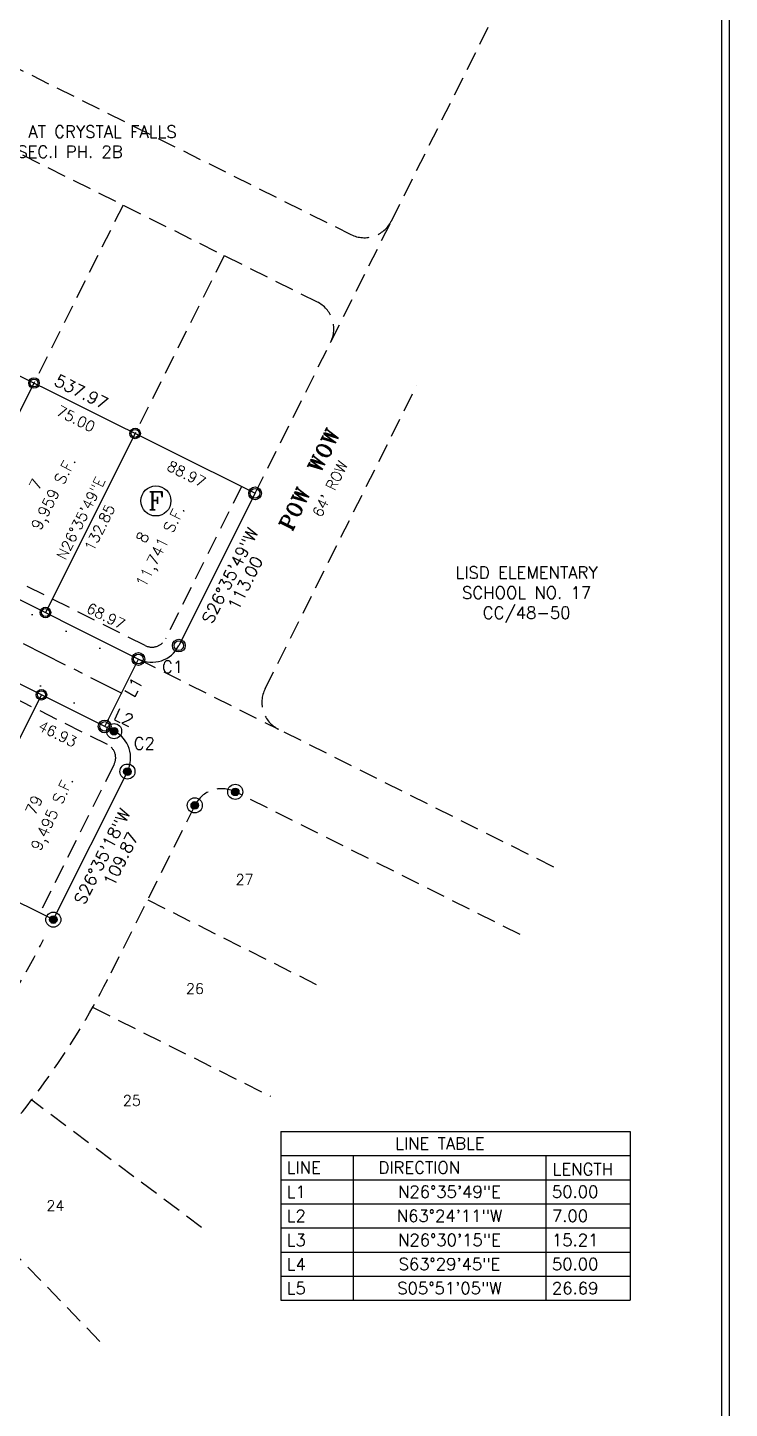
# Model space of a CAD drawing. Extents: x 3071371 to 3075496, y 10166393 to 10168831.
# Drawn here: x 3072731 to 3073197, y 10167309 to 10168225 of the extents above; entities that cross this region are included whole.
import ezdxf
from ezdxf.enums import TextEntityAlignment as Align

# ---------------------------------------------------------------- set-up
doc = ezdxf.new("R2010")
doc.units = 0
doc.header["$LTSCALE"] = 100
doc.header["$MEASUREMENT"] = 0
for name, pattern in [('CENTER', [2, 1.25, -0.25, 0.25, -0.25]), ('DOT', [0.25, 0, -0.25]), ('EASE', [0.1875, 0.125, -0.0625])]:
    doc.linetypes.add(name, pattern=pattern)
doc.layers.get('0').update_dxf_attribs({"linetype": 'CONTINUOUS'})
for name, color, linetype in [('ADJOINER', 3, 'EASE'), ('BANDD', 3, 'CONTINUOUS'), ('EASE', 3, 'EASE'), ('H-1-2-Blk-no', 72, 'CONTINUOUS'), ('H-1-2-Prop-CL', 32, 'CENTER'), ('LBLS', 3, 'CONTINUOUS'), ('LN', 5, 'CONTINUOUS'), ('LOTLBLS', 3, 'CONTINUOUS'), ('LOTLINES', 6, 'CONTINUOUS'), ('PARCELLBLS', 3, 'CONTINUOUS'), ('PARCELS', 3, 'CONTINUOUS'), ('PINS', 3, 'CONTINUOUS'), ('SIDEWALK', 3, 'DOT'), ('STREET', 1, 'CONTINUOUS'), ('STREETNAME', 3, 'CONTINUOUS')]:
    doc.layers.add(name, color=color, linetype=linetype)
doc.layers.get('0').freeze()
doc.styles.add('L80', font='simplex.shx', dxfattribs={"height": 7})
doc.styles.add('ROMANC', font='ROMANC.SHX', dxfattribs={"height": 7.5})
doc.styles.add('ROMAND', font='ROMAND.SHX', dxfattribs={"height": 8})
doc.styles.add('ROMANT', font='ROMANT.shx', dxfattribs={"oblique": 25, "height": 15})

# ---------------------------------------------------------------- blocks, each defined once
blk = doc.blocks.new('B-18X24')
at = {"color": 3}
blk.add_line((-2195.33, -1575), (0, -1575), dxfattribs=at)
at = {"color": 1}
blk.add_line((-2195.33, -1580), (0, -1580), dxfattribs=at)
blk = doc.blocks.new('LOTA')
blk.add_attdef('LOTDES', text='', height=0.0833).set_placement((0, 0), align=Align.CENTER)
at = {"flags": 1}
for tag in ['LOTAINF', 'LOTAAC', 'LOTASF']:
    blk.add_attdef(tag, text='', height=0.000000105, dxfattribs=at).set_placement((-0.038, 0), align=Align.CENTER)
blk = doc.blocks.new('IP')
for radius in [0.05, 0.0375]:
    blk.add_circle((0, 0), radius)
blk = doc.blocks.new('*X4')
for p, q in [((69.555, 22.906), (69.945, 22.906)), ((69.585, 22.938), (69.915, 22.938)), ((69.629, 22.969), (69.871, 22.969)), ((69.5, 22.75), (70, 22.75)), ((69.502, 22.781), (69.998, 22.781)), ((69.502, 22.719), (69.998, 22.719)), ((69.508, 22.812), (69.992, 22.812)), ((69.508, 22.688), (69.992, 22.688)), ((69.518, 22.844), (69.982, 22.844)), ((69.518, 22.656), (69.982, 22.656)), ((69.533, 22.875), (69.967, 22.875)), ((69.533, 22.625), (69.967, 22.625)), ((69.555, 22.594), (69.945, 22.594)), ((69.585, 22.562), (69.915, 22.562)), ((69.629, 22.531), (69.871, 22.531))]:
    blk.add_line(p, q)
blk = doc.blocks.new('DH')
for radius in [0.05, 0.025]:
    blk.add_circle((0, 0), radius)
at = {"xscale": 0.1, "yscale": 0.1, "zscale": 0.1}
blk.add_blockref('*X4', (-6.975, -2.275), dxfattribs=at)

msp = doc.modelspace()

# ---------------------------------------------------------------- linework, layer by layer
at = {"layer": 'ADJOINER'}
for p, q in [((3072482.16, 10168319.12), (3072945.72, 10168087.95)), ((3072972.53, 10168096.89), (3073075.5, 10168302.55)), ((3072476.15, 10168266.24), (3072923.28, 10168043.27)), ((3072794.46, 10168107.51), (3072735.36, 10167989.45)), ((3072882.09, 10167916.28), (3072972.49, 10168096.82)), ((3072861.58, 10168074.04), (3072802.47, 10167955.98)), ((3072888.72, 10167786.56), (3072989.46, 10167987.76)), ((3072804.67, 10167806.31), (3072897.65, 10167759.72)), ((3073080.31, 10167668.3), (3072897.65, 10167759.72)), ((3073057.93, 10167623.59), (3072868.92, 10167718.19)), ((3072842.09, 10167709.25), (3072786.34, 10167597.87)), ((3072810.92, 10167646.47), (3072928.15, 10167587.74)), ((3072774.54, 10167575.22), (3072892.32, 10167516.21)), ((3072846.63, 10167429.19), (3072733.85, 10167513.58)), ((3072779.11, 10167353.54), (3072681.28, 10167454.68))]:
    msp.add_line(p, q, dxfattribs=at)
for centre, radius, start, end in [((3072954.64, 10168105.85), 20, 243.4957, 333.17315), ((3072914.35, 10168025.37), 20, 333.40317, 63.4957), ((3072906.6, 10167777.61), 20, 153.40317, 243.41162), ((3072859.97, 10167700.3), 20, 63.41162, 153.41162), ((3072316.86, 10167832.85), 475, 298.80573, 333.41162), ((3072316.86, 10167832.85), 525, 298.80573, 333.41162)]:
    msp.add_arc(centre, radius, start, end, dxfattribs=at)
at = {"layer": 'EASE'}
for p, q in [((3072873.15, 10167920.76), (3072822.56, 10167819.72)), ((3072784.1, 10167749.51), (3072562.23, 10167860.59)), ((3072788.44, 10167736.12), (3072739.27, 10167637.89))]:
    msp.add_line(p, q, dxfattribs=at)
msp.add_lwpolyline([(3072809.14, 10167815.25), (3072292.11, 10168074.13, -0.413741), (3072287.63, 10168087.53), (3072387.62, 10168288.04, -0.414214), (3072401.03, 10168292.53), (3072455.31, 10168265.46)], format="xyb", dxfattribs=at)
for centre, radius, start, end in [((3072813.62, 10167824.19), 10, 243.40317, 333.40317), ((3072779.87, 10167740.74), 9.73, 332.55055, 64.23546)]:
    msp.add_arc(centre, radius, start, end, dxfattribs=at)
at = {"layer": 'H-1-2-Blk-no', "color": 1}
msp.add_circle((3072816.27, 10167911.23), 10, dxfattribs=at)
at = {"layer": 'H-1-2-Prop-CL', "ltscale": 0.25}
msp.add_lwpolyline([(3072236.44, 10168062.9), (3072793.59, 10167783.78)], dxfattribs=at)
at = {"layer": 'LBLS'}
for p, q in [((3072899.08, 10167492.89), (3072899.08, 10167476.89)), ((3072899.08, 10167492.89), (3073131.08, 10167492.89)), ((3073131.08, 10167492.89), (3073131.08, 10167476.89)), ((3072899.08, 10167476.89), (3072899.08, 10167380.89)), ((3072899.08, 10167476.89), (3073131.08, 10167476.89)), ((3072899.08, 10167476.89), (3073131.08, 10167476.89)), ((3072947.08, 10167476.89), (3072947.08, 10167380.89)), ((3073075.08, 10167476.89), (3073075.08, 10167380.89)), ((3073131.08, 10167476.89), (3073131.08, 10167380.89)), ((3072899.08, 10167460.89), (3073131.08, 10167460.89)), ((3072899.08, 10167444.89), (3073131.08, 10167444.89)), ((3072899.08, 10167428.89), (3073131.08, 10167428.89)), ((3072899.08, 10167412.89), (3073131.08, 10167412.89)), ((3072899.08, 10167396.89), (3073131.08, 10167396.89)), ((3072899.08, 10167380.89), (3073131.08, 10167380.89))]:
    msp.add_line(p, q, dxfattribs=at)
at = {"layer": 'LN'}
for p, q in [((3072400.66, 10168156.35), (3072882.09, 10167916.28)), ((3072882.09, 10167916.28), (3072831.5, 10167815.24)), ((3072782.28, 10167761.6), (3072804.67, 10167806.31)), ((3072788.46, 10167758.51), (3072782.28, 10167761.6)), ((3072797.39, 10167731.67), (3072748.21, 10167633.42)), ((3072748.21, 10167633.42), (3072616.48, 10167699.13))]:
    msp.add_line(p, q, dxfattribs=at)
for centre, start, end in [((3072813.62, 10167824.19), 243.40317, 333.40317), ((3072779.51, 10167740.62), 333.41162, 63.40317)]:
    msp.add_arc(centre, 20, start, end, dxfattribs=at)
at = {"layer": 'LOTLINES'}
for p, q in [((3072735.36, 10167989.45), (3072675.93, 10167870.77)), ((3072802.47, 10167955.98), (3072742.99, 10167837.19)), ((3072682.32, 10167666.29), (3072740.32, 10167782.61))]:
    msp.add_line(p, q, dxfattribs=at)
at = {"layer": 'SIDEWALK', "color": 1}
msp.add_line((3072784.52, 10167766.07), (3072568.95, 10167874.01), dxfattribs=at)
msp.add_lwpolyline([(3072274.21, 10168094.23, 0.413741), (3072285.39, 10168060.72), (3072802.43, 10167801.84)], format="xyb", dxfattribs=at)
at = {"layer": 'STREET'}
msp.add_line((3072782.28, 10167761.6), (3072566.71, 10167869.53), dxfattribs=at)
msp.add_lwpolyline([(3072278.68, 10168092, 0.413741), (3072287.63, 10168065.19), (3072804.67, 10167806.31)], format="xyb", dxfattribs=at)

# ---------------------------------------------------------------- block references
at = {"layer": 'LBLS', "rotation": 90}
msp.add_blockref('B-18X24', (3071616.86, 10168722.86), dxfattribs=at)
at = {"layer": 'PARCELLBLS'}
ref = msp.add_blockref('LOTA', (3072738.82, 10167707.86), dxfattribs=dict(at, xscale=90.0360144057623, yscale=90.0360144057623, zscale=90.0360144057623, rotation=65.12623466478524))
ref.add_attrib('LOTDES', '79', dxfattribs={"height": 7.5, "rotation": 65.12623, "style": 'ROMANC'}).set_placement((3072738.82, 10167707.86), align=Align.CENTER)
at = {"layer": 'PARCELS'}
ref = msp.add_blockref('LOTA', (3072739.85, 10167920.5), dxfattribs=dict(at, xscale=90.0360144057623, yscale=90.0360144057623, zscale=90.0360144057623, rotation=63.23999999999999))
ref.add_attrib('LOTDES', '7', dxfattribs={"layer": 'LOTLBLS', "height": 7.5, "rotation": 63.24, "style": 'ROMANC'}).set_placement((3072739.85, 10167920.5), align=Align.CENTER)
ref = msp.add_blockref('LOTA', (3072810.78, 10167885.43), dxfattribs=dict(at, xscale=90.0360144057623, yscale=90.0360144057623, zscale=90.0360144057623, rotation=63.23999999999999))
ref.add_attrib('LOTDES', '8', dxfattribs={"layer": 'LOTLBLS', "height": 7.5, "rotation": 63.24, "style": 'ROMANC'}).set_placement((3072810.78, 10167885.43), align=Align.CENTER)
at = {"layer": 'PINS'}
for name, p, xscale, yscale, zscale in [('IP', (3072735.36, 10167989.45), 70, 70, 70), ('IP', (3072802.47, 10167955.98), 70, 70, 70), ('IP', (3072882.09, 10167916.28), 85, 85, 85), ('IP', (3072742.99, 10167837.19), 70, 70, 70), ('IP', (3072831.5, 10167815.24), 85, 85, 85), ('IP', (3072804.67, 10167806.31), 85, 85, 85), ('IP', (3072740.32, 10167782.61), 70, 70, 70), ('IP', (3072782.28, 10167761.6), 85, 85, 85), ('DH', (3072788.54, 10167758.46), 100, 100, 100), ('DH', (3072797.38, 10167731.65), 100, 100, 100), ('DH', (3072868.92, 10167718.19), 100, 100, 100), ('DH', (3072842.09, 10167709.25), 100, 100, 100), ('DH', (3072748.21, 10167633.42), 100, 100, 100)]:
    msp.add_blockref(name, p, dxfattribs=dict(at, xscale=xscale, yscale=yscale, zscale=zscale))

# ---------------------------------------------------------------- texts
at = {"layer": 'ADJOINER', "style": 'L80'}
for s, p in [('27', (3072875.17, 10167656.48)), ('26', (3072842.2, 10167584.14)), ('25', (3072800.33, 10167509.96)), ('24', (3072749.6, 10167440.14))]:
    msp.add_text(s, height=7, dxfattribs=at).set_placement(p, align=Align.CENTER)
at = {"layer": 'ADJOINER', "char_height": 8, "width": 416.3, "attachment_point": 2, "style": 'L80'}
for s, insert in [('THE HIGHLANDS AT CRYSTAL FALLS \\PFUTURE SEC.I PH. 2B', (3072736.25, 10168160.22)), ('LISD ELEMENTARY \\PSCHOOL NO. 17\\PCC/48-50', (3073062.3, 10167867.69))]:
    msp.add_mtext(s, dxfattribs=dict(at, insert=insert))
at = {"layer": 'BANDD', "char_height": 8, "attachment_point": 7, "style": 'ROMAND'}
for s, insert, rotation in [('537.97', (3072748.15, 10167988.38), 333.49604), ('S26°35\'49"W', (3072853.51, 10167829), 63.40317), ('113.00', (3072870.79, 10167838.09), 63.40317), ('S26°35\'18"W', (3072768.72, 10167642.59), 63.41162), ('109.87', (3072788.13, 10167654.96), 63.41162)]:
    msp.add_mtext(s, dxfattribs=dict(at, insert=insert, rotation=rotation))
at = {"layer": 'H-1-2-Blk-no', "color": 3, "style": 'ROMANC'}
msp.add_text('F', height=12, dxfattribs=at).set_placement((3072816.27, 10167911.32), align=Align.MIDDLE)
at = {"layer": 'LBLS', "char_height": 8, "style": 'ROMAND'}
for s, insert, width, attachment_point in [('LINE TABLE', (3072975.08, 10167488.89), 80, 1), ('LINE', (3072903.08, 10167464.89), 32, 7), ('DIRECTION', (3072991.08, 10167464.89), 72, 8), ('LENGTH', (3073079.54, 10167463.82), 48, 7), ('L1', (3072903.08, 10167456.89), 16, 1), ('N26°35\'49"E', (3073011.08, 10167456.89), 88, 2), ('50.00', (3073079.08, 10167456.89), 40, 1), ('L2', (3072903.08, 10167440.89), 16, 1), ('N63°24\'11"W', (3073011.08, 10167440.89), 88, 2), ('7.00', (3073079.08, 10167440.89), 32, 1), ('L3', (3072903.08, 10167424.89), 16, 1), ('N26°30\'15"E', (3073011.08, 10167424.89), 88, 2), ('15.21', (3073079.08, 10167424.89), 40, 1), ('L4', (3072903.08, 10167408.89), 16, 1), ('S63°29\'45"E', (3073011.08, 10167408.89), 88, 2), ('50.00', (3073079.08, 10167408.89), 40, 1), ('L5', (3072903.08, 10167392.89), 16, 1), ('S05°51\'05"W', (3073011.08, 10167392.89), 88, 2), ('26.69', (3073079.08, 10167392.89), 40, 1)]:
    msp.add_mtext(s, dxfattribs=dict(at, insert=insert, width=width, attachment_point=attachment_point))
at = {"layer": 'LOTLBLS'}
for s, insert, char_height, attachment_point, rotation, style in [('75.00', (3072761.6, 10167962.54), 7, 8, 333.49604, 'L80'), ('88.97', (3072834.97, 10167925.96), 7, 8, 333.49604, 'L80'), ('N26°35\'49"E', (3072769.6, 10167898.15), 7, 8, 63.40316, 'L80'), ('132.85', (3072775.86, 10167895.02), 7, 2, 63.40316, 'L80'), ('68.97', (3072781.52, 10167831.67), 7, 8, 333.40317, 'L80'), ('L1', (3072804.98, 10167785.89), 8, 8, 60.90537, 'ROMAND'), ('L2', (3072793.21, 10167763.94), 8, 8, 334.69055, 'ROMAND'), ('46.93', (3072749.49, 10167753.53), 7, 8, 333.4957, 'L80')]:
    msp.add_mtext(s, dxfattribs=dict(at, insert=insert, char_height=char_height, attachment_point=attachment_point, rotation=rotation, style=style))
at = {"layer": 'LOTLBLS', "char_height": 8, "attachment_point": 8, "style": 'ROMAND'}
for s, insert in [('C1', (3072827.34, 10167797.1)), ('C2', (3072808.55, 10167746.32))]:
    msp.add_mtext(s, dxfattribs=dict(at, insert=insert))
at = {"layer": 'PARCELLBLS', "style": 'ROMANC'}
msp.add_text('9,495 S.F.', height=7.5, rotation=65.12623, dxfattribs=at).set_placement((3072750.73, 10167702.34), align=Align.CENTER)
at = {"layer": 'PARCELS', "style": 'ROMANC'}
for s, p in [('9,959 S.F.', (3072751.57, 10167914.59)), ('11,741 S.F.', (3072822.5, 10167879.52))]:
    msp.add_text(s, height=7.5, rotation=63.24, dxfattribs=at).set_placement(p, align=Align.CENTER)
at = {"layer": 'STREETNAME'}
for s, height, style, p in [('POW  WOW', 10, 'ROMANT', (3072918.25, 10167925.45)), ("64' ROW", 7, 'L80', (3072931.8, 10167919.1))]:
    msp.add_text(s, height=height, rotation=63.48221, dxfattribs=dict(at, style=style)).set_placement(p, align=Align.MIDDLE_CENTER)

doc.saveas('drawing.dxf')
